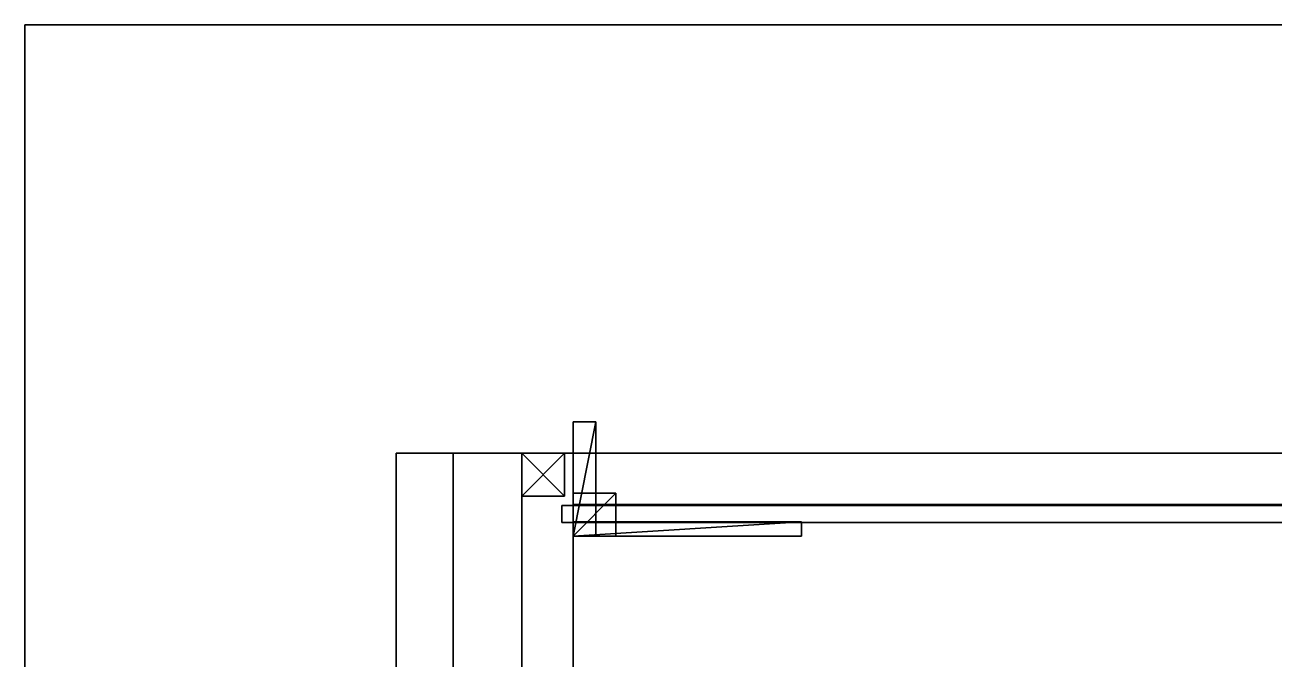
# Model space of a CAD drawing. Extents: x 0 to 5304, y -4676 to 0.
# Drawn here: x 2029.9 to 2467.4, y -1392.1 to -1170 of the extents above; entities that cross this region are included whole.
import ezdxf

# ---------------------------------------------------------------- set-up
doc = ezdxf.new("R2010")
doc.units = 0
for name, color, linetype in [('LAYER0', 7, 'CONTINUOUS'), ('LAYER1', 7, 'CONTINUOUS'), ('LAYER104', 7, 'CONTINUOUS'), ('LAYER105', 2, 'CONTINUOUS'), ('LAYER106', 7, 'CONTINUOUS'), ('LAYER107', 253, 'CONTINUOUS'), ('LAYER108', 253, 'CONTINUOUS'), ('LAYER109', 253, 'CONTINUOUS'), ('LAYER110', 253, 'CONTINUOUS'), ('LAYER111', 253, 'CONTINUOUS'), ('LAYER112', 253, 'CONTINUOUS'), ('LAYER113', 7, 'CONTINUOUS'), ('LAYER115', 7, 'CONTINUOUS'), ('LAYER117', 7, 'CONTINUOUS'), ('LAYER131', 253, 'CONTINUOUS'), ('LAYER132', 253, 'CONTINUOUS'), ('LAYER133', 253, 'CONTINUOUS'), ('LAYER134', 253, 'CONTINUOUS'), ('LAYER135', 253, 'CONTINUOUS'), ('LAYER136', 253, 'CONTINUOUS'), ('LAYER137', 253, 'CONTINUOUS'), ('LAYER138', 253, 'CONTINUOUS'), ('LAYER139', 253, 'CONTINUOUS'), ('LAYER140', 253, 'CONTINUOUS'), ('LAYER141', 253, 'CONTINUOUS'), ('LAYER142', 253, 'CONTINUOUS'), ('LAYER143', 45, 'CONTINUOUS')]:
    doc.layers.add(name, color=color, linetype=linetype)

msp = doc.modelspace()

# ---------------------------------------------------------------- linework, layer by layer
at = {"layer": 'LAYER0'}
for points, invisible_edges in [([(5113.88, -1170), (2029.89, -3014), (2029.89, -1170), (5113.88, -1170)], 1), ([(5263.88, -4676.25), (2029.89, -3014), (5113.88, -1170), (5263.88, -4676.25)], 7), ([(2029.89, -1170, 5), (5113.88, -1170), (2029.89, -1170), (2029.89, -1170, 5)], 1), ([(5113.88, -1170), (2029.89, -1170, 5), (5113.88, -1170, 5), (5113.88, -1170)], 1), ([(2029.89, -1170, 5), (2029.89, -3014), (2029.89, -3014, 5), (2029.89, -1170, 5)], 1), ([(2029.89, -3014), (2029.89, -1170, 5), (2029.89, -1170), (2029.89, -3014)], 1), ([(2029.89, -3014, 5), (5263.88, -4676.25, 5), (2029.89, -1170, 5), (2029.89, -3014, 5)], 3), ([(2029.89, -1170, 5), (5263.88, -4676.25, 5), (5113.88, -1170, 5), (2029.89, -1170, 5)], 3)]:
    msp.add_3dface(points, dxfattribs=dict(at, invisible_edges=invisible_edges))
at = {"layer": 'LAYER1'}
for points, invisible_edges in [([(2029.89, -1170, 5), (2179.89, -1320, 5), (2029.89, -3014, 5), (2029.89, -1170, 5)], 3), ([(2179.89, -1320, 5), (2029.89, -1170, 5), (5113.88, -1170, 5), (2179.89, -1320, 5)], 5), ([(2029.89, -1170, 2605), (5113.88, -1170, 5), (2029.89, -1170, 5), (2029.89, -1170, 2605)], 1), ([(5113.88, -1170, 5), (2029.89, -1170, 2605), (5113.88, -1170, 2605), (5113.88, -1170, 5)], 1), ([(2029.89, -1170, 2605), (2029.89, -3014, 5), (2029.89, -3014, 2605), (2029.89, -1170, 2605)], 1), ([(2029.89, -3014, 5), (2029.89, -1170, 2605), (2029.89, -1170, 5), (2029.89, -3014, 5)], 1), ([(2029.89, -3014, 2605), (2179.89, -3164, 2605), (2029.89, -1170, 2605), (2029.89, -3014, 2605)], 3), ([(2029.89, -1170, 2605), (2179.89, -3164, 2605), (2179.89, -1320, 2605), (2029.89, -1170, 2605)], 5), ([(2029.89, -1170, 2605), (2179.89, -1320, 2605), (5113.88, -1170, 2605), (2029.89, -1170, 2605)], 3), ([(2179.89, -1320, 5), (5113.88, -1170, 5), (5263.88, -1320, 5), (2179.89, -1320, 5)], 3), ([(5113.88, -1170, 2605), (2179.89, -1320, 2605), (5263.88, -1320, 2605), (5113.88, -1170, 2605)], 5), ([(2179.89, -3164, 5), (2029.89, -3014, 5), (2179.89, -1320, 5), (2179.89, -3164, 5)], 3), ([(2179.89, -1320, 5), (2179.89, -3164, 2605), (2179.89, -3164, 5), (2179.89, -1320, 5)], 1), ([(2179.89, -3164, 2605), (2179.89, -1320, 5), (2179.89, -1320, 2605), (2179.89, -3164, 2605)], 1), ([(5263.88, -1320, 2605), (2179.89, -1320, 5), (5263.88, -1320, 5), (5263.88, -1320, 2605)], 1), ([(2179.89, -1320, 5), (5263.88, -1320, 2605), (2179.89, -1320, 2605), (2179.89, -1320, 5)], 1)]:
    msp.add_3dface(points, dxfattribs=dict(at, invisible_edges=invisible_edges))
at = {"layer": 'LAYER104', "invisible_edges": 1}
for points in [[(2885.885, -1320, 226), (2221.885, -1698, 226), (2221.885, -1320, 226), (2885.885, -1320, 226)], [(2221.885, -1698, 226), (2885.885, -1320, 226), (2885.885, -1698, 226), (2221.885, -1698, 226)], [(2221.885, -1320, 244), (2221.885, -1698, 226), (2221.885, -1698, 244), (2221.885, -1320, 244)], [(2221.885, -1698, 226), (2221.885, -1320, 244), (2221.885, -1320, 226), (2221.885, -1698, 226)], [(2221.885, -1320, 244), (2885.885, -1320, 226), (2221.885, -1320, 226), (2221.885, -1320, 244)], [(2885.885, -1320, 226), (2221.885, -1320, 244), (2885.885, -1320, 244), (2885.885, -1320, 226)], [(2885.885, -1698, 244), (2221.885, -1320, 244), (2221.885, -1698, 244), (2885.885, -1698, 244)], [(2221.885, -1320, 244), (2885.885, -1698, 244), (2885.885, -1320, 244), (2221.885, -1320, 244)]]:
    msp.add_3dface(points, dxfattribs=at)
at = {"layer": 'LAYER105'}
for points in [[(2301.885, -1349, 484), (2301.885, -1344, 484), (2221.885, -1349, 484), (2301.885, -1349, 484)], [(2221.885, -1349, 484), (2301.885, -1344, 484), (2221.885, -1344, 484), (2221.885, -1349, 484)], [(2221.885, -1349, 484), (2221.885, -1344, 484), (2221.885, -1349, 461), (2221.885, -1349, 484)], [(2221.885, -1349, 461), (2221.885, -1344, 484), (2221.885, -1344, 461), (2221.885, -1349, 461)], [(2301.885, -1349, 461), (2221.885, -1349, 461), (2301.885, -1344, 461), (2301.885, -1349, 461)], [(2301.885, -1344, 461), (2221.885, -1349, 461), (2221.885, -1344, 461), (2301.885, -1344, 461)], [(2301.885, -1344, 461), (2221.885, -1344, 461), (2301.885, -1344, 484), (2301.885, -1344, 461)], [(2301.885, -1344, 484), (2221.885, -1344, 461), (2221.885, -1344, 484), (2301.885, -1344, 484)], [(2301.885, -1349, 461), (2301.885, -1344, 461), (2301.885, -1349, 484), (2301.885, -1349, 461)], [(2301.885, -1349, 484), (2301.885, -1344, 461), (2301.885, -1344, 484), (2301.885, -1349, 484)], [(2301.885, -1349, 484), (2221.885, -1349, 484), (2301.885, -1349, 461), (2301.885, -1349, 484)], [(2301.885, -1349, 461), (2221.885, -1349, 484), (2221.885, -1349, 461), (2301.885, -1349, 461)]]:
    msp.add_3dface(points, dxfattribs=at)
at = {"layer": 'LAYER106', "invisible_edges": 1}
for points in [[(2221.885, -1344, 484), (2301.885, -1349, 484), (2301.885, -1344, 484), (2221.885, -1344, 484)], [(2301.885, -1349, 484), (2221.885, -1344, 484), (2221.885, -1349, 484), (2301.885, -1349, 484)], [(2221.885, -1349, 461), (2301.885, -1344, 461), (2301.885, -1349, 461), (2221.885, -1349, 461)], [(2301.885, -1344, 461), (2221.885, -1349, 461), (2221.885, -1344, 461), (2301.885, -1344, 461)], [(2221.885, -1344, 484), (2221.885, -1349, 461), (2221.885, -1349, 484), (2221.885, -1344, 484)], [(2221.885, -1349, 461), (2221.885, -1344, 484), (2221.885, -1344, 461), (2221.885, -1349, 461)], [(2301.885, -1344, 461), (2221.885, -1344, 484), (2301.885, -1344, 484), (2301.885, -1344, 461)], [(2221.885, -1344, 484), (2301.885, -1344, 461), (2221.885, -1344, 461), (2221.885, -1344, 484)], [(2301.885, -1344, 461), (2301.885, -1349, 484), (2301.885, -1349, 461), (2301.885, -1344, 461)], [(2301.885, -1349, 484), (2301.885, -1344, 461), (2301.885, -1344, 484), (2301.885, -1349, 484)], [(2221.885, -1349, 461), (2301.885, -1349, 484), (2221.885, -1349, 484), (2221.885, -1349, 461)], [(2301.885, -1349, 484), (2221.885, -1349, 461), (2301.885, -1349, 461), (2301.885, -1349, 484)]]:
    msp.add_3dface(points, dxfattribs=at)
at = {"layer": 'LAYER107'}
for points in [[(2236.885, -1349, 484), (2236.885, -1334, 484), (2221.885, -1349, 484), (2236.885, -1349, 484)], [(2221.885, -1349, 484), (2236.885, -1334, 484), (2221.885, -1334, 484), (2221.885, -1349, 484)], [(2221.885, -1349, 484), (2221.885, -1334, 484), (2221.885, -1349, 469), (2221.885, -1349, 484)], [(2221.885, -1349, 469), (2221.885, -1334, 484), (2221.885, -1334, 469), (2221.885, -1349, 469)], [(2236.885, -1349, 469), (2221.885, -1349, 469), (2236.885, -1334, 469), (2236.885, -1349, 469)], [(2236.885, -1334, 469), (2221.885, -1349, 469), (2221.885, -1334, 469), (2236.885, -1334, 469)], [(2236.885, -1334, 469), (2221.885, -1334, 469), (2236.885, -1334, 484), (2236.885, -1334, 469)], [(2236.885, -1334, 484), (2221.885, -1334, 469), (2221.885, -1334, 484), (2236.885, -1334, 484)], [(2236.885, -1349, 469), (2236.885, -1334, 469), (2236.885, -1349, 484), (2236.885, -1349, 469)], [(2236.885, -1349, 484), (2236.885, -1334, 469), (2236.885, -1334, 484), (2236.885, -1349, 484)], [(2236.885, -1349, 484), (2221.885, -1349, 484), (2236.885, -1349, 469), (2236.885, -1349, 484)], [(2236.885, -1349, 469), (2221.885, -1349, 484), (2221.885, -1349, 469), (2236.885, -1349, 469)]]:
    msp.add_3dface(points, dxfattribs=at)
at = {"layer": 'LAYER108'}
for points in [[(2236.885, -1349, 484), (2236.885, -1334, 484), (2221.885, -1349, 484), (2236.885, -1349, 484)], [(2221.885, -1349, 484), (2236.885, -1334, 484), (2221.885, -1334, 484), (2221.885, -1349, 484)], [(2221.885, -1349, 484), (2221.885, -1334, 484), (2221.885, -1349, 469), (2221.885, -1349, 484)], [(2221.885, -1349, 469), (2221.885, -1334, 484), (2221.885, -1334, 469), (2221.885, -1349, 469)], [(2236.885, -1349, 469), (2221.885, -1349, 469), (2236.885, -1334, 469), (2236.885, -1349, 469)], [(2236.885, -1334, 469), (2221.885, -1349, 469), (2221.885, -1334, 469), (2236.885, -1334, 469)], [(2236.885, -1334, 469), (2221.885, -1334, 469), (2236.885, -1334, 484), (2236.885, -1334, 469)], [(2236.885, -1334, 484), (2221.885, -1334, 469), (2221.885, -1334, 484), (2236.885, -1334, 484)], [(2236.885, -1349, 469), (2236.885, -1334, 469), (2236.885, -1349, 484), (2236.885, -1349, 469)], [(2236.885, -1349, 484), (2236.885, -1334, 469), (2236.885, -1334, 484), (2236.885, -1349, 484)], [(2236.885, -1349, 484), (2221.885, -1349, 484), (2236.885, -1349, 469), (2236.885, -1349, 484)], [(2236.885, -1349, 469), (2221.885, -1349, 484), (2221.885, -1349, 469), (2236.885, -1349, 469)]]:
    msp.add_3dface(points, dxfattribs=at)
at = {"layer": 'LAYER109'}
for points in [[(2236.885, -1349, 484), (2236.885, -1334, 484), (2221.885, -1349, 484), (2236.885, -1349, 484)], [(2221.885, -1349, 484), (2236.885, -1334, 484), (2221.885, -1334, 484), (2221.885, -1349, 484)], [(2221.885, -1349, 484), (2221.885, -1334, 484), (2221.885, -1349, 469), (2221.885, -1349, 484)], [(2221.885, -1349, 469), (2221.885, -1334, 484), (2221.885, -1334, 469), (2221.885, -1349, 469)], [(2236.885, -1349, 469), (2221.885, -1349, 469), (2236.885, -1334, 469), (2236.885, -1349, 469)], [(2236.885, -1334, 469), (2221.885, -1349, 469), (2221.885, -1334, 469), (2236.885, -1334, 469)], [(2236.885, -1334, 469), (2221.885, -1334, 469), (2236.885, -1334, 484), (2236.885, -1334, 469)], [(2236.885, -1334, 484), (2221.885, -1334, 469), (2221.885, -1334, 484), (2236.885, -1334, 484)], [(2236.885, -1349, 469), (2236.885, -1334, 469), (2236.885, -1349, 484), (2236.885, -1349, 469)], [(2236.885, -1349, 484), (2236.885, -1334, 469), (2236.885, -1334, 484), (2236.885, -1349, 484)], [(2236.885, -1349, 484), (2221.885, -1349, 484), (2236.885, -1349, 469), (2236.885, -1349, 484)], [(2236.885, -1349, 469), (2221.885, -1349, 484), (2221.885, -1349, 469), (2236.885, -1349, 469)]]:
    msp.add_3dface(points, dxfattribs=at)
at = {"layer": 'LAYER110'}
for points in [[(2236.885, -1349, 484), (2236.885, -1334, 484), (2221.885, -1349, 484), (2236.885, -1349, 484)], [(2221.885, -1349, 484), (2236.885, -1334, 484), (2221.885, -1334, 484), (2221.885, -1349, 484)], [(2221.885, -1349, 484), (2221.885, -1334, 484), (2221.885, -1349, 469), (2221.885, -1349, 484)], [(2221.885, -1349, 469), (2221.885, -1334, 484), (2221.885, -1334, 469), (2221.885, -1349, 469)], [(2236.885, -1349, 469), (2221.885, -1349, 469), (2236.885, -1334, 469), (2236.885, -1349, 469)], [(2236.885, -1334, 469), (2221.885, -1349, 469), (2221.885, -1334, 469), (2236.885, -1334, 469)], [(2236.885, -1334, 469), (2221.885, -1334, 469), (2236.885, -1334, 484), (2236.885, -1334, 469)], [(2236.885, -1334, 484), (2221.885, -1334, 469), (2221.885, -1334, 484), (2236.885, -1334, 484)], [(2236.885, -1349, 469), (2236.885, -1334, 469), (2236.885, -1349, 484), (2236.885, -1349, 469)], [(2236.885, -1349, 484), (2236.885, -1334, 469), (2236.885, -1334, 484), (2236.885, -1349, 484)], [(2236.885, -1349, 484), (2221.885, -1349, 484), (2236.885, -1349, 469), (2236.885, -1349, 484)], [(2236.885, -1349, 469), (2221.885, -1349, 484), (2221.885, -1349, 469), (2236.885, -1349, 469)]]:
    msp.add_3dface(points, dxfattribs=at)
at = {"layer": 'LAYER111'}
for points in [[(2229.885, -1349, 484), (2229.885, -1309, 484), (2221.885, -1349, 484), (2229.885, -1349, 484)], [(2221.885, -1349, 484), (2229.885, -1309, 484), (2221.885, -1309, 484), (2221.885, -1349, 484)], [(2221.885, -1349, 484), (2221.885, -1309, 484), (2221.885, -1349, 476), (2221.885, -1349, 484)], [(2221.885, -1349, 476), (2221.885, -1309, 484), (2221.885, -1309, 476), (2221.885, -1349, 476)], [(2229.885, -1349, 476), (2221.885, -1349, 476), (2229.885, -1309, 476), (2229.885, -1349, 476)], [(2229.885, -1309, 476), (2221.885, -1349, 476), (2221.885, -1309, 476), (2229.885, -1309, 476)], [(2229.885, -1309, 476), (2221.885, -1309, 476), (2229.885, -1309, 484), (2229.885, -1309, 476)], [(2229.885, -1309, 484), (2221.885, -1309, 476), (2221.885, -1309, 484), (2229.885, -1309, 484)], [(2229.885, -1349, 476), (2229.885, -1309, 476), (2229.885, -1349, 484), (2229.885, -1349, 476)], [(2229.885, -1349, 484), (2229.885, -1309, 476), (2229.885, -1309, 484), (2229.885, -1349, 484)], [(2229.885, -1349, 484), (2221.885, -1349, 484), (2229.885, -1349, 476), (2229.885, -1349, 484)], [(2229.885, -1349, 476), (2221.885, -1349, 484), (2221.885, -1349, 476), (2229.885, -1349, 476)]]:
    msp.add_3dface(points, dxfattribs=at)
at = {"layer": 'LAYER112'}
for points in [[(2301.885, -1349, 484), (2301.885, -1344, 484), (2221.885, -1349, 484), (2301.885, -1349, 484)], [(2221.885, -1349, 484), (2301.885, -1344, 484), (2221.885, -1344, 484), (2221.885, -1349, 484)], [(2221.885, -1349, 484), (2221.885, -1344, 484), (2221.885, -1349, 468), (2221.885, -1349, 484)], [(2221.885, -1349, 468), (2221.885, -1344, 484), (2221.885, -1344, 468), (2221.885, -1349, 468)], [(2301.885, -1349, 468), (2221.885, -1349, 468), (2301.885, -1344, 468), (2301.885, -1349, 468)], [(2301.885, -1344, 468), (2221.885, -1349, 468), (2221.885, -1344, 468), (2301.885, -1344, 468)], [(2301.885, -1344, 468), (2221.885, -1344, 468), (2301.885, -1344, 484), (2301.885, -1344, 468)], [(2301.885, -1344, 484), (2221.885, -1344, 468), (2221.885, -1344, 484), (2301.885, -1344, 484)], [(2301.885, -1349, 468), (2301.885, -1344, 468), (2301.885, -1349, 484), (2301.885, -1349, 468)], [(2301.885, -1349, 484), (2301.885, -1344, 468), (2301.885, -1344, 484), (2301.885, -1349, 484)], [(2301.885, -1349, 484), (2221.885, -1349, 484), (2301.885, -1349, 468), (2301.885, -1349, 484)], [(2301.885, -1349, 468), (2221.885, -1349, 484), (2221.885, -1349, 468), (2301.885, -1349, 468)]]:
    msp.add_3dface(points, dxfattribs=at)
at = {"layer": 'LAYER113', "invisible_edges": 1}
for points in [[(2203.885, -1320, 225), (2221.885, -1698, 225), (2203.885, -1698, 225), (2203.885, -1320, 225)], [(2221.885, -1698, 225), (2203.885, -1320, 225), (2221.885, -1320, 225), (2221.885, -1698, 225)], [(2221.885, -1320, 525), (2203.885, -1698, 525), (2221.885, -1698, 525), (2221.885, -1320, 525)], [(2203.885, -1698, 525), (2221.885, -1320, 525), (2203.885, -1320, 525), (2203.885, -1698, 525)], [(2203.885, -1320, 225), (2221.885, -1320, 525), (2221.885, -1320, 225), (2203.885, -1320, 225)], [(2221.885, -1320, 525), (2203.885, -1320, 225), (2203.885, -1320, 525), (2221.885, -1320, 525)], [(2203.885, -1698, 525), (2203.885, -1320, 225), (2203.885, -1698, 225), (2203.885, -1698, 525)], [(2203.885, -1320, 225), (2203.885, -1698, 525), (2203.885, -1320, 525), (2203.885, -1320, 225)], [(2221.885, -1320, 525), (2221.885, -1698, 225), (2221.885, -1320, 225), (2221.885, -1320, 525)], [(2221.885, -1698, 225), (2221.885, -1320, 525), (2221.885, -1698, 525), (2221.885, -1698, 225)]]:
    msp.add_3dface(points, dxfattribs=at)
at = {"layer": 'LAYER115', "invisible_edges": 1}
for points in [[(2217.885, -1338.3, 240), (2889.885, -1338.3, 524.5), (2889.885, -1338.3, 240), (2217.885, -1338.3, 240)], [(2889.885, -1338.3, 524.5), (2217.885, -1338.3, 240), (2217.885, -1338.3, 524.5), (2889.885, -1338.3, 524.5)], [(2217.885, -1344.3, 524.5), (2889.885, -1338.3, 524.5), (2217.885, -1338.3, 524.5), (2217.885, -1344.3, 524.5)], [(2889.885, -1338.3, 524.5), (2217.885, -1344.3, 524.5), (2889.885, -1344.3, 524.5), (2889.885, -1338.3, 524.5)], [(2217.885, -1338.3, 240), (2217.885, -1344.3, 524.5), (2217.885, -1338.3, 524.5), (2217.885, -1338.3, 240)], [(2217.885, -1344.3, 524.5), (2217.885, -1338.3, 240), (2217.885, -1344.3, 240), (2217.885, -1344.3, 524.5)], [(2889.885, -1344.3, 240), (2217.885, -1338.3, 240), (2889.885, -1338.3, 240), (2889.885, -1344.3, 240)], [(2217.885, -1338.3, 240), (2889.885, -1344.3, 240), (2217.885, -1344.3, 240), (2217.885, -1338.3, 240)], [(2217.885, -1344.3, 524.5), (2889.885, -1344.3, 240), (2889.885, -1344.3, 524.5), (2217.885, -1344.3, 524.5)], [(2889.885, -1344.3, 240), (2217.885, -1344.3, 524.5), (2217.885, -1344.3, 240), (2889.885, -1344.3, 240)]]:
    msp.add_3dface(points, dxfattribs=at)
at = {"layer": 'LAYER117', "invisible_edges": 1}
for points in [[(2221.885, -1320, 404.5), (2885.885, -1320, 524.5), (2885.885, -1320, 404.5), (2221.885, -1320, 404.5)], [(2885.885, -1320, 524.5), (2221.885, -1320, 404.5), (2221.885, -1320, 524.5), (2885.885, -1320, 524.5)], [(2221.885, -1338, 524.5), (2885.885, -1320, 524.5), (2221.885, -1320, 524.5), (2221.885, -1338, 524.5)], [(2885.885, -1320, 524.5), (2221.885, -1338, 524.5), (2885.885, -1338, 524.5), (2885.885, -1320, 524.5)], [(2221.885, -1320, 404.5), (2221.885, -1338, 524.5), (2221.885, -1320, 524.5), (2221.885, -1320, 404.5)], [(2221.885, -1338, 524.5), (2221.885, -1320, 404.5), (2221.885, -1338, 404.5), (2221.885, -1338, 524.5)], [(2885.885, -1338, 404.5), (2221.885, -1320, 404.5), (2885.885, -1320, 404.5), (2885.885, -1338, 404.5)], [(2221.885, -1320, 404.5), (2885.885, -1338, 404.5), (2221.885, -1338, 404.5), (2221.885, -1320, 404.5)], [(2221.885, -1338, 524.5), (2885.885, -1338, 404.5), (2885.885, -1338, 524.5), (2221.885, -1338, 524.5)], [(2885.885, -1338, 404.5), (2221.885, -1338, 524.5), (2221.885, -1338, 404.5), (2885.885, -1338, 404.5)]]:
    msp.add_3dface(points, dxfattribs=at)
at = {"layer": 'LAYER131'}
for points in [[(2203.885, -1335, 228), (2203.885, -1335, 243), (2203.885, -1320, 228), (2203.885, -1335, 228)], [(2203.885, -1320, 228), (2203.885, -1335, 243), (2203.885, -1320, 243), (2203.885, -1320, 228)], [(2203.885, -1320, 228), (2203.885, -1320, 243), (2218.885, -1320, 228), (2203.885, -1320, 228)], [(2218.885, -1320, 228), (2203.885, -1320, 243), (2218.885, -1320, 243), (2218.885, -1320, 228)], [(2203.885, -1335, 228), (2203.885, -1320, 228), (2218.885, -1335, 228), (2203.885, -1335, 228)], [(2218.885, -1335, 228), (2203.885, -1320, 228), (2218.885, -1320, 228), (2218.885, -1335, 228)], [(2218.885, -1335, 243), (2218.885, -1320, 243), (2203.885, -1335, 243), (2218.885, -1335, 243)], [(2203.885, -1335, 243), (2218.885, -1320, 243), (2203.885, -1320, 243), (2203.885, -1335, 243)], [(2218.885, -1335, 228), (2218.885, -1320, 228), (2218.885, -1335, 243), (2218.885, -1335, 228)], [(2218.885, -1335, 243), (2218.885, -1320, 228), (2218.885, -1320, 243), (2218.885, -1335, 243)], [(2218.885, -1335, 228), (2218.885, -1335, 243), (2203.885, -1335, 228), (2218.885, -1335, 228)], [(2203.885, -1335, 228), (2218.885, -1335, 243), (2203.885, -1335, 243), (2203.885, -1335, 228)]]:
    msp.add_3dface(points, dxfattribs=at)
at = {"layer": 'LAYER132'}
for points in [[(2203.885, -1335, 228), (2203.885, -1335, 243), (2203.885, -1320, 228), (2203.885, -1335, 228)], [(2203.885, -1320, 228), (2203.885, -1335, 243), (2203.885, -1320, 243), (2203.885, -1320, 228)], [(2203.885, -1320, 228), (2203.885, -1320, 243), (2218.885, -1320, 228), (2203.885, -1320, 228)], [(2218.885, -1320, 228), (2203.885, -1320, 243), (2218.885, -1320, 243), (2218.885, -1320, 228)], [(2203.885, -1335, 228), (2203.885, -1320, 228), (2218.885, -1335, 228), (2203.885, -1335, 228)], [(2218.885, -1335, 228), (2203.885, -1320, 228), (2218.885, -1320, 228), (2218.885, -1335, 228)], [(2218.885, -1335, 243), (2218.885, -1320, 243), (2203.885, -1335, 243), (2218.885, -1335, 243)], [(2203.885, -1335, 243), (2218.885, -1320, 243), (2203.885, -1320, 243), (2203.885, -1335, 243)], [(2218.885, -1335, 228), (2218.885, -1320, 228), (2218.885, -1335, 243), (2218.885, -1335, 228)], [(2218.885, -1335, 243), (2218.885, -1320, 228), (2218.885, -1320, 243), (2218.885, -1335, 243)], [(2218.885, -1335, 228), (2218.885, -1335, 243), (2203.885, -1335, 228), (2218.885, -1335, 228)], [(2203.885, -1335, 228), (2218.885, -1335, 243), (2203.885, -1335, 243), (2203.885, -1335, 228)]]:
    msp.add_3dface(points, dxfattribs=at)
at = {"layer": 'LAYER133'}
for points in [[(2203.885, -1335, 228), (2203.885, -1335, 243), (2203.885, -1320, 228), (2203.885, -1335, 228)], [(2203.885, -1320, 228), (2203.885, -1335, 243), (2203.885, -1320, 243), (2203.885, -1320, 228)], [(2203.885, -1320, 228), (2203.885, -1320, 243), (2218.885, -1320, 228), (2203.885, -1320, 228)], [(2218.885, -1320, 228), (2203.885, -1320, 243), (2218.885, -1320, 243), (2218.885, -1320, 228)], [(2203.885, -1335, 228), (2203.885, -1320, 228), (2218.885, -1335, 228), (2203.885, -1335, 228)], [(2218.885, -1335, 228), (2203.885, -1320, 228), (2218.885, -1320, 228), (2218.885, -1335, 228)], [(2218.885, -1335, 243), (2218.885, -1320, 243), (2203.885, -1335, 243), (2218.885, -1335, 243)], [(2203.885, -1335, 243), (2218.885, -1320, 243), (2203.885, -1320, 243), (2203.885, -1335, 243)], [(2218.885, -1335, 228), (2218.885, -1320, 228), (2218.885, -1335, 243), (2218.885, -1335, 228)], [(2218.885, -1335, 243), (2218.885, -1320, 228), (2218.885, -1320, 243), (2218.885, -1335, 243)], [(2218.885, -1335, 228), (2218.885, -1335, 243), (2203.885, -1335, 228), (2218.885, -1335, 228)], [(2203.885, -1335, 228), (2218.885, -1335, 243), (2203.885, -1335, 243), (2203.885, -1335, 228)]]:
    msp.add_3dface(points, dxfattribs=at)
at = {"layer": 'LAYER134'}
for points in [[(2203.885, -1335, 228), (2203.885, -1335, 243), (2203.885, -1320, 228), (2203.885, -1335, 228)], [(2203.885, -1320, 228), (2203.885, -1335, 243), (2203.885, -1320, 243), (2203.885, -1320, 228)], [(2203.885, -1320, 228), (2203.885, -1320, 243), (2218.885, -1320, 228), (2203.885, -1320, 228)], [(2218.885, -1320, 228), (2203.885, -1320, 243), (2218.885, -1320, 243), (2218.885, -1320, 228)], [(2203.885, -1335, 228), (2203.885, -1320, 228), (2218.885, -1335, 228), (2203.885, -1335, 228)], [(2218.885, -1335, 228), (2203.885, -1320, 228), (2218.885, -1320, 228), (2218.885, -1335, 228)], [(2218.885, -1335, 243), (2218.885, -1320, 243), (2203.885, -1335, 243), (2218.885, -1335, 243)], [(2203.885, -1335, 243), (2218.885, -1320, 243), (2203.885, -1320, 243), (2203.885, -1335, 243)], [(2218.885, -1335, 228), (2218.885, -1320, 228), (2218.885, -1335, 243), (2218.885, -1335, 228)], [(2218.885, -1335, 243), (2218.885, -1320, 228), (2218.885, -1320, 243), (2218.885, -1335, 243)], [(2218.885, -1335, 228), (2218.885, -1335, 243), (2203.885, -1335, 228), (2218.885, -1335, 228)], [(2203.885, -1335, 228), (2218.885, -1335, 243), (2203.885, -1335, 243), (2203.885, -1335, 228)]]:
    msp.add_3dface(points, dxfattribs=at)
at = {"layer": 'LAYER135'}
for points in [[(2203.885, -1335, 228), (2203.885, -1335, 243), (2203.885, -1320, 228), (2203.885, -1335, 228)], [(2203.885, -1320, 228), (2203.885, -1335, 243), (2203.885, -1320, 243), (2203.885, -1320, 228)], [(2203.885, -1320, 228), (2203.885, -1320, 243), (2218.885, -1320, 228), (2203.885, -1320, 228)], [(2218.885, -1320, 228), (2203.885, -1320, 243), (2218.885, -1320, 243), (2218.885, -1320, 228)], [(2203.885, -1335, 228), (2203.885, -1320, 228), (2218.885, -1335, 228), (2203.885, -1335, 228)], [(2218.885, -1335, 228), (2203.885, -1320, 228), (2218.885, -1320, 228), (2218.885, -1335, 228)], [(2218.885, -1335, 243), (2218.885, -1320, 243), (2203.885, -1335, 243), (2218.885, -1335, 243)], [(2203.885, -1335, 243), (2218.885, -1320, 243), (2203.885, -1320, 243), (2203.885, -1335, 243)], [(2218.885, -1335, 228), (2218.885, -1320, 228), (2218.885, -1335, 243), (2218.885, -1335, 228)], [(2218.885, -1335, 243), (2218.885, -1320, 228), (2218.885, -1320, 243), (2218.885, -1335, 243)], [(2218.885, -1335, 228), (2218.885, -1335, 243), (2203.885, -1335, 228), (2218.885, -1335, 228)], [(2203.885, -1335, 228), (2218.885, -1335, 243), (2203.885, -1335, 243), (2203.885, -1335, 228)]]:
    msp.add_3dface(points, dxfattribs=at)
at = {"layer": 'LAYER136'}
for points in [[(2203.885, -1335, 228), (2203.885, -1335, 243), (2203.885, -1320, 228), (2203.885, -1335, 228)], [(2203.885, -1320, 228), (2203.885, -1335, 243), (2203.885, -1320, 243), (2203.885, -1320, 228)], [(2203.885, -1320, 228), (2203.885, -1320, 243), (2218.885, -1320, 228), (2203.885, -1320, 228)], [(2218.885, -1320, 228), (2203.885, -1320, 243), (2218.885, -1320, 243), (2218.885, -1320, 228)], [(2203.885, -1335, 228), (2203.885, -1320, 228), (2218.885, -1335, 228), (2203.885, -1335, 228)], [(2218.885, -1335, 228), (2203.885, -1320, 228), (2218.885, -1320, 228), (2218.885, -1335, 228)], [(2218.885, -1335, 243), (2218.885, -1320, 243), (2203.885, -1335, 243), (2218.885, -1335, 243)], [(2203.885, -1335, 243), (2218.885, -1320, 243), (2203.885, -1320, 243), (2203.885, -1335, 243)], [(2218.885, -1335, 228), (2218.885, -1320, 228), (2218.885, -1335, 243), (2218.885, -1335, 228)], [(2218.885, -1335, 243), (2218.885, -1320, 228), (2218.885, -1320, 243), (2218.885, -1335, 243)], [(2218.885, -1335, 228), (2218.885, -1335, 243), (2203.885, -1335, 228), (2218.885, -1335, 228)], [(2203.885, -1335, 228), (2218.885, -1335, 243), (2203.885, -1335, 243), (2203.885, -1335, 228)]]:
    msp.add_3dface(points, dxfattribs=at)
at = {"layer": 'LAYER137'}
for points in [[(2203.885, -1335, 228), (2203.885, -1335, 243), (2203.885, -1320, 228), (2203.885, -1335, 228)], [(2203.885, -1320, 228), (2203.885, -1335, 243), (2203.885, -1320, 243), (2203.885, -1320, 228)], [(2203.885, -1320, 228), (2203.885, -1320, 243), (2218.885, -1320, 228), (2203.885, -1320, 228)], [(2218.885, -1320, 228), (2203.885, -1320, 243), (2218.885, -1320, 243), (2218.885, -1320, 228)], [(2203.885, -1335, 228), (2203.885, -1320, 228), (2218.885, -1335, 228), (2203.885, -1335, 228)], [(2218.885, -1335, 228), (2203.885, -1320, 228), (2218.885, -1320, 228), (2218.885, -1335, 228)], [(2218.885, -1335, 243), (2218.885, -1320, 243), (2203.885, -1335, 243), (2218.885, -1335, 243)], [(2203.885, -1335, 243), (2218.885, -1320, 243), (2203.885, -1320, 243), (2203.885, -1335, 243)], [(2218.885, -1335, 228), (2218.885, -1320, 228), (2218.885, -1335, 243), (2218.885, -1335, 228)], [(2218.885, -1335, 243), (2218.885, -1320, 228), (2218.885, -1320, 243), (2218.885, -1335, 243)], [(2218.885, -1335, 228), (2218.885, -1335, 243), (2203.885, -1335, 228), (2218.885, -1335, 228)], [(2203.885, -1335, 228), (2218.885, -1335, 243), (2203.885, -1335, 243), (2203.885, -1335, 228)]]:
    msp.add_3dface(points, dxfattribs=at)
at = {"layer": 'LAYER138'}
for points in [[(2203.885, -1335, 228), (2203.885, -1335, 243), (2203.885, -1320, 228), (2203.885, -1335, 228)], [(2203.885, -1320, 228), (2203.885, -1335, 243), (2203.885, -1320, 243), (2203.885, -1320, 228)], [(2203.885, -1320, 228), (2203.885, -1320, 243), (2218.885, -1320, 228), (2203.885, -1320, 228)], [(2218.885, -1320, 228), (2203.885, -1320, 243), (2218.885, -1320, 243), (2218.885, -1320, 228)], [(2203.885, -1335, 228), (2203.885, -1320, 228), (2218.885, -1335, 228), (2203.885, -1335, 228)], [(2218.885, -1335, 228), (2203.885, -1320, 228), (2218.885, -1320, 228), (2218.885, -1335, 228)], [(2218.885, -1335, 243), (2218.885, -1320, 243), (2203.885, -1335, 243), (2218.885, -1335, 243)], [(2203.885, -1335, 243), (2218.885, -1320, 243), (2203.885, -1320, 243), (2203.885, -1335, 243)], [(2218.885, -1335, 228), (2218.885, -1320, 228), (2218.885, -1335, 243), (2218.885, -1335, 228)], [(2218.885, -1335, 243), (2218.885, -1320, 228), (2218.885, -1320, 243), (2218.885, -1335, 243)], [(2218.885, -1335, 228), (2218.885, -1335, 243), (2203.885, -1335, 228), (2218.885, -1335, 228)], [(2203.885, -1335, 228), (2218.885, -1335, 243), (2203.885, -1335, 243), (2203.885, -1335, 228)]]:
    msp.add_3dface(points, dxfattribs=at)
at = {"layer": 'LAYER139'}
for points in [[(2203.885, -1335, 228), (2203.885, -1335, 243), (2203.885, -1320, 228), (2203.885, -1335, 228)], [(2203.885, -1320, 228), (2203.885, -1335, 243), (2203.885, -1320, 243), (2203.885, -1320, 228)], [(2203.885, -1320, 228), (2203.885, -1320, 243), (2218.885, -1320, 228), (2203.885, -1320, 228)], [(2218.885, -1320, 228), (2203.885, -1320, 243), (2218.885, -1320, 243), (2218.885, -1320, 228)], [(2203.885, -1335, 228), (2203.885, -1320, 228), (2218.885, -1335, 228), (2203.885, -1335, 228)], [(2218.885, -1335, 228), (2203.885, -1320, 228), (2218.885, -1320, 228), (2218.885, -1335, 228)], [(2218.885, -1335, 243), (2218.885, -1320, 243), (2203.885, -1335, 243), (2218.885, -1335, 243)], [(2203.885, -1335, 243), (2218.885, -1320, 243), (2203.885, -1320, 243), (2203.885, -1335, 243)], [(2218.885, -1335, 228), (2218.885, -1320, 228), (2218.885, -1335, 243), (2218.885, -1335, 228)], [(2218.885, -1335, 243), (2218.885, -1320, 228), (2218.885, -1320, 243), (2218.885, -1335, 243)], [(2218.885, -1335, 228), (2218.885, -1335, 243), (2203.885, -1335, 228), (2218.885, -1335, 228)], [(2203.885, -1335, 228), (2218.885, -1335, 243), (2203.885, -1335, 243), (2203.885, -1335, 228)]]:
    msp.add_3dface(points, dxfattribs=at)
at = {"layer": 'LAYER140'}
for points in [[(2203.885, -1335, 228), (2203.885, -1335, 243), (2203.885, -1320, 228), (2203.885, -1335, 228)], [(2203.885, -1320, 228), (2203.885, -1335, 243), (2203.885, -1320, 243), (2203.885, -1320, 228)], [(2203.885, -1320, 228), (2203.885, -1320, 243), (2218.885, -1320, 228), (2203.885, -1320, 228)], [(2218.885, -1320, 228), (2203.885, -1320, 243), (2218.885, -1320, 243), (2218.885, -1320, 228)], [(2203.885, -1335, 228), (2203.885, -1320, 228), (2218.885, -1335, 228), (2203.885, -1335, 228)], [(2218.885, -1335, 228), (2203.885, -1320, 228), (2218.885, -1320, 228), (2218.885, -1335, 228)], [(2218.885, -1335, 243), (2218.885, -1320, 243), (2203.885, -1335, 243), (2218.885, -1335, 243)], [(2203.885, -1335, 243), (2218.885, -1320, 243), (2203.885, -1320, 243), (2203.885, -1335, 243)], [(2218.885, -1335, 228), (2218.885, -1320, 228), (2218.885, -1335, 243), (2218.885, -1335, 228)], [(2218.885, -1335, 243), (2218.885, -1320, 228), (2218.885, -1320, 243), (2218.885, -1335, 243)], [(2218.885, -1335, 228), (2218.885, -1335, 243), (2203.885, -1335, 228), (2218.885, -1335, 228)], [(2203.885, -1335, 228), (2218.885, -1335, 243), (2203.885, -1335, 243), (2203.885, -1335, 228)]]:
    msp.add_3dface(points, dxfattribs=at)
at = {"layer": 'LAYER141'}
for points in [[(2203.885, -1335, 228), (2203.885, -1335, 243), (2203.885, -1320, 228), (2203.885, -1335, 228)], [(2203.885, -1320, 228), (2203.885, -1335, 243), (2203.885, -1320, 243), (2203.885, -1320, 228)], [(2203.885, -1320, 228), (2203.885, -1320, 243), (2218.885, -1320, 228), (2203.885, -1320, 228)], [(2218.885, -1320, 228), (2203.885, -1320, 243), (2218.885, -1320, 243), (2218.885, -1320, 228)], [(2203.885, -1335, 228), (2203.885, -1320, 228), (2218.885, -1335, 228), (2203.885, -1335, 228)], [(2218.885, -1335, 228), (2203.885, -1320, 228), (2218.885, -1320, 228), (2218.885, -1335, 228)], [(2218.885, -1335, 243), (2218.885, -1320, 243), (2203.885, -1335, 243), (2218.885, -1335, 243)], [(2203.885, -1335, 243), (2218.885, -1320, 243), (2203.885, -1320, 243), (2203.885, -1335, 243)], [(2218.885, -1335, 228), (2218.885, -1320, 228), (2218.885, -1335, 243), (2218.885, -1335, 228)], [(2218.885, -1335, 243), (2218.885, -1320, 228), (2218.885, -1320, 243), (2218.885, -1335, 243)], [(2218.885, -1335, 228), (2218.885, -1335, 243), (2203.885, -1335, 228), (2218.885, -1335, 228)], [(2203.885, -1335, 228), (2218.885, -1335, 243), (2203.885, -1335, 243), (2203.885, -1335, 228)]]:
    msp.add_3dface(points, dxfattribs=at)
at = {"layer": 'LAYER142'}
for points in [[(2203.885, -1335, 228), (2203.885, -1335, 243), (2203.885, -1320, 228), (2203.885, -1335, 228)], [(2203.885, -1320, 228), (2203.885, -1335, 243), (2203.885, -1320, 243), (2203.885, -1320, 228)], [(2203.885, -1320, 228), (2203.885, -1320, 243), (2218.885, -1320, 228), (2203.885, -1320, 228)], [(2218.885, -1320, 228), (2203.885, -1320, 243), (2218.885, -1320, 243), (2218.885, -1320, 228)], [(2203.885, -1335, 228), (2203.885, -1320, 228), (2218.885, -1335, 228), (2203.885, -1335, 228)], [(2218.885, -1335, 228), (2203.885, -1320, 228), (2218.885, -1320, 228), (2218.885, -1335, 228)], [(2218.885, -1335, 243), (2218.885, -1320, 243), (2203.885, -1335, 243), (2218.885, -1335, 243)], [(2203.885, -1335, 243), (2218.885, -1320, 243), (2203.885, -1320, 243), (2203.885, -1335, 243)], [(2218.885, -1335, 228), (2218.885, -1320, 228), (2218.885, -1335, 243), (2218.885, -1335, 228)], [(2218.885, -1335, 243), (2218.885, -1320, 228), (2218.885, -1320, 243), (2218.885, -1335, 243)], [(2218.885, -1335, 228), (2218.885, -1335, 243), (2203.885, -1335, 228), (2218.885, -1335, 228)], [(2203.885, -1335, 228), (2218.885, -1335, 243), (2203.885, -1335, 243), (2203.885, -1335, 228)]]:
    msp.add_3dface(points, dxfattribs=at)
at = {"layer": 'LAYER143', "invisible_edges": 1}
for points in [[(2903.885, -1320, 525), (2159.885, -1720, 525), (2159.885, -1320, 525), (2903.885, -1320, 525)], [(2159.885, -1720, 525), (2903.885, -1320, 525), (2903.885, -1720, 525), (2159.885, -1720, 525)], [(2159.885, -1320, 543), (2159.885, -1720, 525), (2159.885, -1720, 543), (2159.885, -1320, 543)], [(2159.885, -1720, 525), (2159.885, -1320, 543), (2159.885, -1320, 525), (2159.885, -1720, 525)], [(2159.885, -1320, 543), (2903.885, -1320, 525), (2159.885, -1320, 525), (2159.885, -1320, 543)], [(2903.885, -1320, 525), (2159.885, -1320, 543), (2903.885, -1320, 543), (2903.885, -1320, 525)], [(2903.885, -1720, 543), (2159.885, -1320, 543), (2159.885, -1720, 543), (2903.885, -1720, 543)], [(2159.885, -1320, 543), (2903.885, -1720, 543), (2903.885, -1320, 543), (2159.885, -1320, 543)]]:
    msp.add_3dface(points, dxfattribs=at)

doc.saveas('drawing.dxf')
